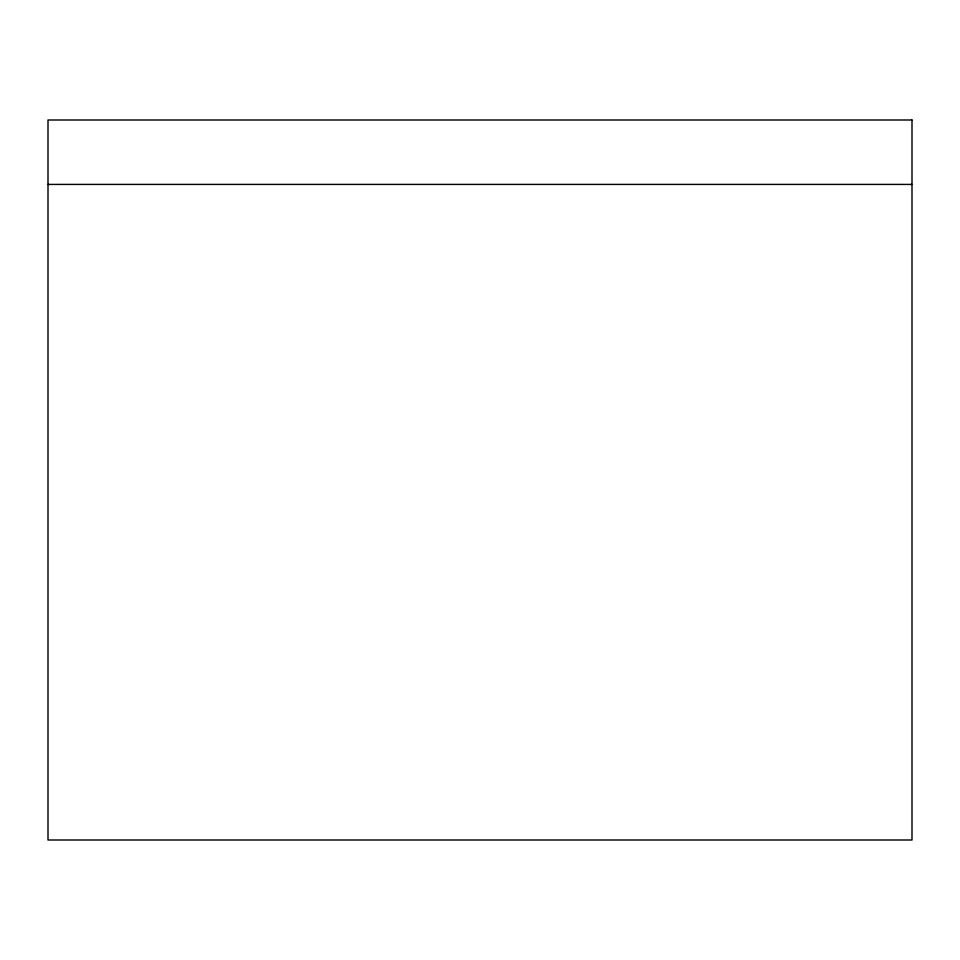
<?xml version="1.0" encoding="UTF-8"?>
<svg xmlns="http://www.w3.org/2000/svg" width="960" height="960" viewBox="0 0 960 960"><rect width="100%" height="100%" fill="white"/><g stroke="black" fill="none" stroke-linecap="round" stroke-linejoin="round"><path stroke-width="1.44" d="M48 184.416L912 184.416M912 120L48 120L48 840L912 840L912 120"/></g></svg>
